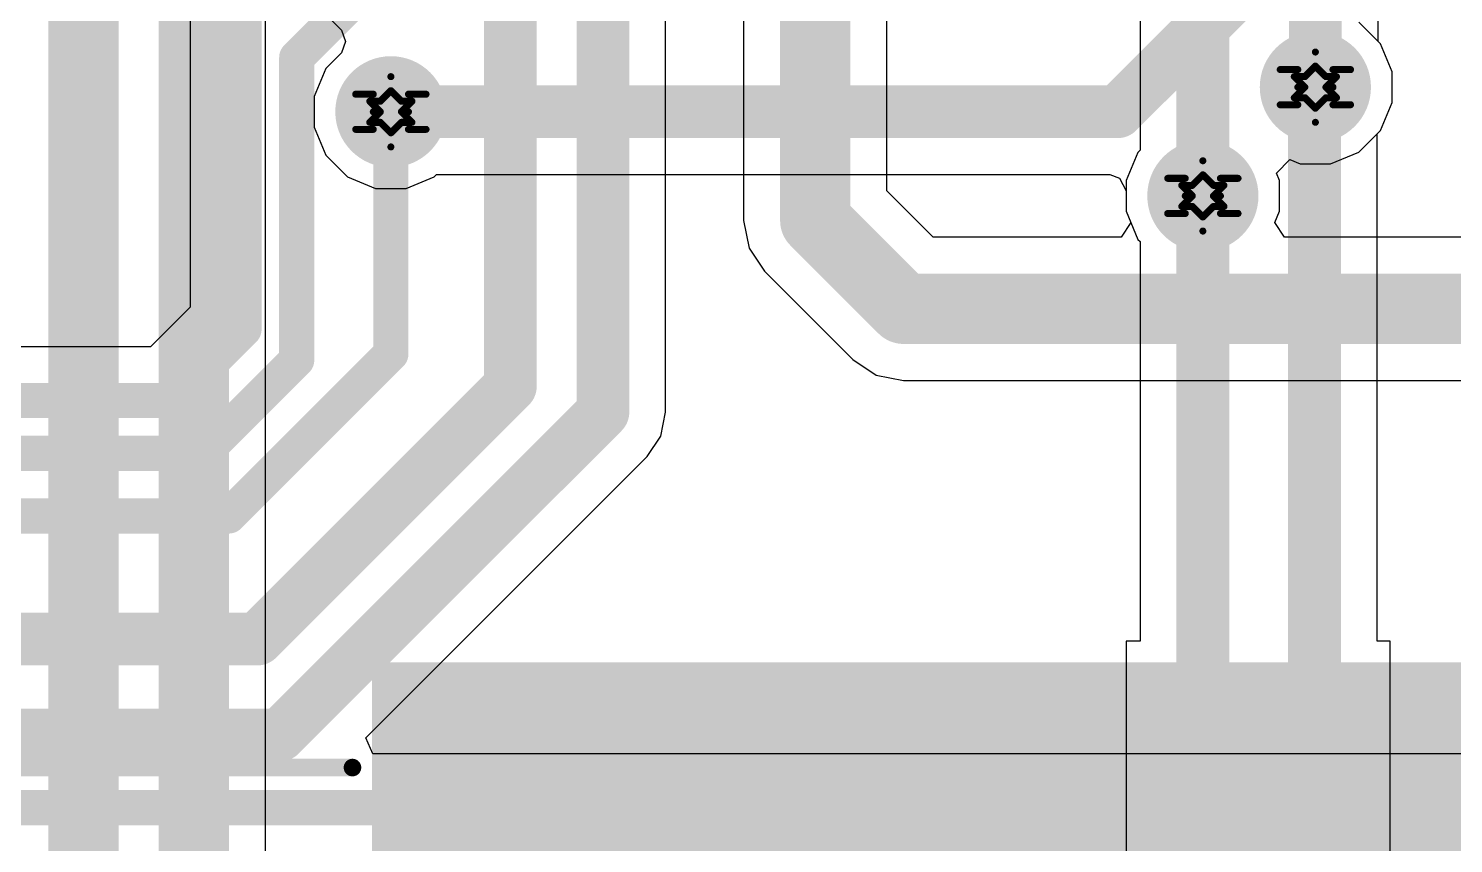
# Model space of a CAD drawing. Header units: inches. Extents: x -18 to 237, y -41 to 211.
# Drawn here: x 54.46 to 64.75, y 53.77 to 59.66 of the extents above; entities that cross this region are included whole.
import ezdxf

# ---------------------------------------------------------------- set-up
doc = ezdxf.new("R2010")
doc.units = ezdxf.units.IN
for name, color, linetype in [('Bottom Layer', 5, 'Continuous'), ('Bottom Solder', 6, 'Continuous'), ('Drill Drawing', 1, 'Continuous'), ('Top Layer', 1, 'Continuous'), ('Top Overlay', 2, 'Continuous'), ('Top Paste', 8, 'Continuous'), ('Top Solder', 216, 'Continuous'), ('Via Holes', 16, 'Continuous')]:
    doc.layers.add(name, color=color, linetype=linetype)

# ---------------------------------------------------------------- blocks, each defined once
blk = doc.blocks.new('91304_99_052R2_105')
at = {"layer": 'Top Layer'}
for points in [[(-1.89999874, -5.099997419999999), (-2.49999754, -5.099997419999999), (-2.49999754, -3.09999634), (-1.89999874, -3.09999634)], [(-1.0999978, -5.099997419999999), (-1.6999966, -5.099997419999999), (-1.6999966, -3.09999634), (-1.0999978, -3.09999634)], [(-0.2999994000000001, -5.099997419999999), (-0.8999982000000001, -5.099997419999999), (-0.8999981999999997, -3.09999634), (-0.2999993999999999, -3.09999634)], [(0.5000015399999999, -5.099997419999999), (-0.0999972600000001, -5.099997419999999), (-0.0999972599999999, -3.09999634), (0.5000015400000002, -3.09999634)], [(1.29999994, -5.099997419999999), (0.7000011399999998, -5.099997419999999), (0.7000011400000001, -3.09999634), (1.29999994, -3.09999634)], [(2.10000088, -5.099997419999999), (1.50000208, -5.099997419999999), (1.50000208, -3.09999634), (2.10000088, -3.09999634)], [(2.90000182, -5.099997419999999), (2.30000302, -5.099997419999999), (2.30000302, -3.09999634), (2.90000182, -3.09999634)], [(3.70000022, -5.099997419999999), (3.10000142, -5.099997419999999), (3.10000142, -3.09999634), (3.70000022, -3.09999634)], [(4.50000116, -5.099997419999999), (3.90000236, -5.099997419999999), (3.90000236, -3.09999634), (4.50000116, -3.09999634)], [(5.300002099999999, -5.099997419999999), (4.7000033, -5.099997419999999), (4.7000033, -3.09999634), (5.300002099999999, -3.09999634)]]:
    blk.add_hatch(color=1, dxfattribs=at).paths.add_polyline_path(points)
at = {"layer": 'Top Paste'}
for points in [[(-1.89999874, -5.099997419999999), (-2.49999754, -5.099997419999999), (-2.49999754, -3.09999634), (-1.89999874, -3.09999634)], [(-1.0999978, -5.099997419999999), (-1.6999966, -5.099997419999999), (-1.6999966, -3.09999634), (-1.0999978, -3.09999634)], [(-0.2999994000000001, -5.099997419999999), (-0.8999982000000001, -5.099997419999999), (-0.8999981999999997, -3.09999634), (-0.2999993999999999, -3.09999634)], [(0.5000015399999999, -5.099997419999999), (-0.0999972600000001, -5.099997419999999), (-0.0999972599999999, -3.09999634), (0.5000015400000002, -3.09999634)], [(1.29999994, -5.099997419999999), (0.7000011399999998, -5.099997419999999), (0.7000011400000001, -3.09999634), (1.29999994, -3.09999634)], [(2.10000088, -5.099997419999999), (1.50000208, -5.099997419999999), (1.50000208, -3.09999634), (2.10000088, -3.09999634)], [(2.90000182, -5.099997419999999), (2.30000302, -5.099997419999999), (2.30000302, -3.09999634), (2.90000182, -3.09999634)], [(3.70000022, -5.099997419999999), (3.10000142, -5.099997419999999), (3.10000142, -3.09999634), (3.70000022, -3.09999634)], [(4.50000116, -5.099997419999999), (3.90000236, -5.099997419999999), (3.90000236, -3.09999634), (4.50000116, -3.09999634)], [(5.300002099999999, -5.099997419999999), (4.7000033, -5.099997419999999), (4.7000033, -3.09999634), (5.300002099999999, -3.09999634)]]:
    blk.add_hatch(color=8, dxfattribs=at).paths.add_polyline_path(points)
at = {"layer": 'Top Solder'}
for points in [[(-1.79839874, -5.20159742), (-2.60159754, -5.20159742), (-2.60159754, -2.99839634), (-1.79839874, -2.99839634)], [(-0.9983978000000001, -5.20159742), (-1.8015966, -5.20159742), (-1.8015966, -2.99839634), (-0.9983977999999998, -2.99839634)], [(-0.1983994000000001, -5.20159742), (-1.0015982, -5.20159742), (-1.0015982, -2.99839634), (-0.1983993999999998, -2.99839634)], [(0.6016015399999998, -5.20159742), (-0.2015972600000001, -5.20159742), (-0.2015972599999999, -2.99839634), (0.6016015400000002, -2.99839634)], [(1.40159994, -5.20159742), (0.5984011399999998, -5.20159742), (0.5984011400000001, -2.99839634), (1.40159994, -2.99839634)], [(2.20160088, -5.20159742), (1.39840208, -5.20159742), (1.39840208, -2.99839634), (2.20160088, -2.99839634)], [(3.00160182, -5.20159742), (2.19840302, -5.20159742), (2.19840302, -2.99839634), (3.00160182, -2.99839634)], [(3.80160022, -5.20159742), (2.99840142, -5.20159742), (2.99840142, -2.99839634), (3.80160022, -2.99839634)], [(4.60160116, -5.20159742), (3.798402359999999, -5.20159742), (3.798402359999999, -2.99839634), (4.60160116, -2.99839634)], [(5.4016021, -5.20159742), (4.598403299999999, -5.20159742), (4.598403299999999, -2.99839634), (5.4016021, -2.99839634)]]:
    blk.add_hatch(color=216, dxfattribs=at).paths.add_polyline_path(points)
at = {"layer": 'Top Overlay', "const_width": 0.127}
blk.add_lwpolyline([(-5.6896, -3.759197459999999), (-2.7432, -3.759197459999999)], dxfattribs=at)
at = {"layer": 'Top Overlay', "const_width": 0.0635}
blk.add_lwpolyline([(-2.77495, -3.759197459999999, 1), (-2.71145, -3.759197459999999, 1)], format="xyb", close=True, dxfattribs=at)

msp = doc.modelspace()

# ---------------------------------------------------------------- hatches: boundary and pattern name
at = {"layer": 'Bottom Layer'}
h = msp.add_hatch(color=5, dxfattribs=at)
edge = h.paths.add_edge_path()
edge.add_arc((63.75400507999999, 59.23579974), 0.2999994, 0, 360)
h = msp.add_hatch(color=5, dxfattribs=at)
edge = h.paths.add_edge_path()
edge.add_arc((57.07539003999999, 59.05799974), 0.2999994, 0, 360)
h = msp.add_hatch(color=5, dxfattribs=at)
edge = h.paths.add_edge_path()
edge.add_arc((62.94120254, 58.45008884), 0.2999994, 0, 360)
at = {"layer": 'Bottom Solder'}
h = msp.add_hatch(color=6, dxfattribs=at)
edge = h.paths.add_edge_path()
edge.add_arc((63.75400507999999, 59.23579974), 0.4015993999999999, 0, 360)
h = msp.add_hatch(color=6, dxfattribs=at)
edge = h.paths.add_edge_path()
edge.add_arc((57.07539003999999, 59.05799974), 0.4015993999999999, 0, 360)
h = msp.add_hatch(color=6, dxfattribs=at)
edge = h.paths.add_edge_path()
edge.add_arc((62.94120254, 58.45008884), 0.4015993999999999, 0, 360)
at = {"layer": 'Top Layer'}
h = msp.add_hatch(color=1, dxfattribs=at)
edge = h.paths.add_edge_path()
edge.add_arc((63.75400507999999, 59.23579974), 0.2999994, 0, 360)
h = msp.add_hatch(color=1, dxfattribs=at)
edge = h.paths.add_edge_path()
edge.add_arc((57.07539003999999, 59.05799974), 0.2999994, 0, 360)
h = msp.add_hatch(color=1, dxfattribs=at)
edge = h.paths.add_edge_path()
edge.add_arc((62.94120254, 58.45008884), 0.2999994, 0, 360)
at = {"layer": 'Top Solder'}
h = msp.add_hatch(color=216, dxfattribs=at)
edge = h.paths.add_edge_path()
edge.add_arc((63.75400507999999, 59.23579974), 0.4015993999999999, 0, 360)
h = msp.add_hatch(color=216, dxfattribs=at)
edge = h.paths.add_edge_path()
edge.add_arc((57.07539003999999, 59.05799974), 0.4015993999999999, 0, 360)
h = msp.add_hatch(color=216, dxfattribs=at)
edge = h.paths.add_edge_path()
edge.add_arc((62.94120254, 58.45008884), 0.4015993999999999, 0, 360)
at = {"layer": 'Via Holes'}
h = msp.add_hatch(color=7, dxfattribs=at)
edge = h.paths.add_edge_path()
edge.add_arc((63.75400507999999, 59.23579974), 0.1499997, 0, 360)
h = msp.add_hatch(color=7, dxfattribs=at)
edge = h.paths.add_edge_path()
edge.add_arc((57.07539003999999, 59.05799974), 0.1499997, 0, 360)
h = msp.add_hatch(color=7, dxfattribs=at)
edge = h.paths.add_edge_path()
edge.add_arc((62.94120254, 58.45008884), 0.1499997, 0, 360)

# ---------------------------------------------------------------- linework, layer by layer
at = {"layer": 'Bottom Layer'}
for p, q in [((64.20721219999999, 59.56606578), (64.20721219999999, 75.65181974)), ((59.0604102, 56.88762054), (59.0604102, 72.69773369999999)), ((62.48799287999999, 71.9357337), (62.48799287999999, 58.78035233999999)), ((59.6232488, 60.71197407999999), (59.6232488, 58.27182655999999)), ((60.65915224, 58.4863702), (60.65915224, 60.71197407999999)), ((55.62585268, 60.02892744), (55.62585268, 57.64614581999999)), ((64.22366378, 59.54961419999999), (64.20721219999999, 59.56606578)), ((64.30800448, 59.34599763999999), (64.22366378, 59.54961419999999)), ((64.30800448, 59.12560183999999), (64.30800448, 59.34599763999999)), ((64.22366378, 58.92198528), (64.30800448, 59.12560183999999)), ((64.06781954, 58.76614103999999), (64.22366378, 58.92198528)), ((62.48799287999999, 58.78035233999999), (62.47154384, 58.7639033)), ((62.47154384, 58.7639033), (62.38720314, 58.56028674)), ((63.47240036, 58.61533361999999), (63.56960362, 58.71253687999999)), ((63.56960362, 58.71253687999999), (63.64380718, 58.68180034)), ((63.64380718, 58.68180034), (63.86420298, 58.68180034)), ((63.86420298, 58.68180034), (64.06781954, 58.76614103999999)), ((63.49520194, 58.56028674), (63.47240036, 58.61533361999999)), ((60.99326383999999, 58.1522586), (60.65915224, 58.4863702)), ((62.38720314, 58.56028674), (62.38720314, 58.33989093999999)), ((63.49520194, 58.33989093999999), (63.49520194, 58.56028674)), ((59.6232488, 58.27182655999999), (59.66267467999999, 58.07361512)), ((62.38720314, 58.33989093999999), (62.42118325999999, 58.25785655999999)), ((63.46122182, 58.25785655999999), (63.49520194, 58.33989093999999)), ((62.42118325999999, 58.25785655999999), (62.3506246, 58.1522586)), ((63.53178047999999, 58.1522586), (63.46122182, 58.25785655999999)), ((59.66267467999999, 58.07361512), (59.77495283999999, 57.90557888)), ((62.3506246, 58.1522586), (60.99326383999999, 58.1522586)), ((66.0157557, 58.1522586), (63.53178047999999, 58.1522586)), ((59.77495283999999, 57.90557888), (60.41247251999999, 57.2680592)), ((55.62585268, 57.64614581999999), (55.3396404, 57.35993354)), ((55.3396404, 57.35993354), (47.98432872, 57.35993354)), ((60.41247251999999, 57.2680592), (60.58050622, 57.15578104)), ((60.58050622, 57.15578104), (60.7787202, 57.11635516)), ((60.7787202, 57.11635516), (65.43552317999999, 57.11635516)), ((59.02591191999999, 56.7141868), (59.0604102, 56.88762054)), ((58.92766979999999, 56.56715382), (59.02591191999999, 56.7141868)), ((56.89562916, 54.53511318), (58.92766217999999, 56.56714874)), ((58.92766217999999, 56.56714874), (58.92766979999999, 56.56715382)), ((56.94423205999999, 54.41778041999999), (56.89562916, 54.53511318)), ((66.06321559999999, 54.41778041999999), (56.94423205999999, 54.41778041999999))]:
    msp.add_line(p, q, dxfattribs=at)
for points, const_width in [([(63.75400507999999, 59.23579974), (63.75400507999999, 75.98208577999999)], 0.3809999999999999), ([(57.93890368, 57.07538242), (57.93890368, 75.04170158)], 0.3809999999999999), ([(58.60720307999999, 56.88762054), (58.60720307999999, 73.02799974)], 0.3809999999999999), ([(62.9412, 58.45009138), (62.9412, 72.26599974)], 0.3809999999999999), ([(60.14120052, 58.27182655999999), (60.14120052, 60.9092)], 0.508), ([(56.01431774, 57.48523935999999), (56.01431774, 60.02892744)], 0.254), ([(56.39531774, 59.44962709999999), (57.01969038, 60.07399974)], 0.254), ([(56.39531774, 57.26439144), (56.39531774, 59.44962709999999)], 0.254), ([(57.07539003999999, 57.30836645999999), (57.07539003999999, 59.05799974)], 0.254), ([(62.9412, 58.45009138), (62.94120254, 58.45008884)], 0.3809999999999999), ([(60.14120052, 58.27182655999999), (60.7787202, 57.63430687999999)], 0.508), ([(60.7787202, 57.63430687999999), (66.23029934, 57.63430687999999)], 0.508), ([(55.50054685999999, 56.97146848), (56.01431774, 57.48523935999999)], 0.254), ([(55.72139478, 56.59046847999999), (56.39531774, 57.26439144)], 0.254), ([(55.90431541999999, 56.13729184), (57.07539003999999, 57.30836645999999)], 0.254), ([(56.111521, 55.24799974), (57.93890368, 57.07538242)], 0.3809999999999999), ([(47.69747382, 56.97146848), (55.50054685999999, 56.97146848)], 0.254), ([(56.27447469999999, 54.55489216), (58.60720307999999, 56.88762054)], 0.3809999999999999), ([(47.92822774, 56.59046847999999), (55.72139478, 56.59046847999999)], 0.254), ([(48.13049302, 56.13729184), (55.90431541999999, 56.13729184)], 0.254), ([(49.34120179999999, 55.24799974), (56.111521, 55.24799974)], 0.3809999999999999), ([(48.98392286, 54.55489216), (56.27447469999999, 54.55489216)], 0.3809999999999999), ([(46.74406957999999, 54.02931536000001), (66.22412206, 54.02931536000001)], 0.254)]:
    msp.add_lwpolyline(points, dxfattribs=dict(at, const_width=const_width))
for points, const_width in [([(56.33181774, 59.44962709999999, 1), (56.45881773999999, 59.44962709999999, 1)], 0.127), ([(56.33181774, 59.44962709999999, 1), (56.45881773999999, 59.44962709999999, 1)], 0.127), ([(63.65875508, 59.23579974, 1), (63.84925508, 59.23579974, 1)], 0.1905), ([(57.01189004, 59.05799974, 1), (57.13889003999999, 59.05799974, 1)], 0.127), ([(62.84594999999999, 58.45009138, 1), (63.03644999999999, 58.45009138, 1)], 0.1905), ([(62.84594999999999, 58.45009138, 1), (63.03644999999999, 58.45009138, 1)], 0.1905), ([(62.84595253999999, 58.45008884, 1), (63.03645254, 58.45008884, 1)], 0.1905), ([(60.01420052, 58.27182655999999, 1), (60.26820051999999, 58.27182655999999, 1)], 0.254), ([(60.01420052, 58.27182655999999, 1), (60.26820051999999, 58.27182655999999, 1)], 0.254), ([(60.65172019999999, 57.63430687999999, 1), (60.9057202, 57.63430687999999, 1)], 0.254), ([(60.65172019999999, 57.63430687999999, 1), (60.9057202, 57.63430687999999, 1)], 0.254), ([(55.95081773999999, 57.48523935999999, 1), (56.07781774, 57.48523935999999, 1)], 0.127), ([(55.95081773999999, 57.48523935999999, 1), (56.07781774, 57.48523935999999, 1)], 0.127), ([(56.33181774, 57.26439144, 1), (56.45881773999999, 57.26439144, 1)], 0.127), ([(56.33181774, 57.26439144, 1), (56.45881773999999, 57.26439144, 1)], 0.127), ([(57.01189004, 57.30836645999999, 1), (57.13889003999999, 57.30836645999999, 1)], 0.127), ([(57.01189004, 57.30836645999999, 1), (57.13889003999999, 57.30836645999999, 1)], 0.127), ([(57.84365368, 57.07538242, 1), (58.03415368, 57.07538242, 1)], 0.1905), ([(57.84365368, 57.07538242, 1), (58.03415368, 57.07538242, 1)], 0.1905), ([(55.43704686, 56.97146848, 1), (55.56404685999999, 56.97146848, 1)], 0.127), ([(55.43704686, 56.97146848, 1), (55.56404685999999, 56.97146848, 1)], 0.127), ([(58.51195308, 56.88762054, 1), (58.70245308, 56.88762054, 1)], 0.1905), ([(58.51195308, 56.88762054, 1), (58.70245308, 56.88762054, 1)], 0.1905), ([(55.65789478, 56.59046847999999, 1), (55.78489477999999, 56.59046847999999, 1)], 0.127), ([(55.65789478, 56.59046847999999, 1), (55.78489477999999, 56.59046847999999, 1)], 0.127), ([(55.84081541999999, 56.13729184, 1), (55.96781542, 56.13729184, 1)], 0.127), ([(55.84081541999999, 56.13729184, 1), (55.96781542, 56.13729184, 1)], 0.127), ([(56.016271, 55.24799974, 1), (56.206771, 55.24799974, 1)], 0.1905), ([(56.016271, 55.24799974, 1), (56.206771, 55.24799974, 1)], 0.1905), ([(56.1792247, 54.55489216, 1), (56.3697247, 54.55489216, 1)], 0.1905), ([(56.1792247, 54.55489216, 1), (56.3697247, 54.55489216, 1)], 0.1905)]:
    msp.add_lwpolyline(points, format="xyb", close=True, dxfattribs=dict(at, const_width=const_width))
at = {"layer": 'Drill Drawing', "const_width": 0.0508}
for points in [[(63.62700508, 59.36279974), (63.75400507999999, 59.48979974)], [(63.75400507999999, 59.48979974), (63.88100507999999, 59.36279974)], [(63.67780507999999, 59.31199973999999), (63.75400507999999, 59.38819974)], [(63.75400507999999, 59.38819974), (63.83020508, 59.31199973999999)], [(56.94839004, 59.18499973999999), (57.07539003999999, 59.31199973999999)], [(57.07539003999999, 59.31199973999999), (57.20239004, 59.18499973999999)], [(63.50000508, 59.36279974), (63.62700508, 59.23579974)], [(63.50000508, 59.36279974), (63.62700508, 59.36279974)], [(63.60160508, 59.31199973999999), (63.67780507999999, 59.23579974)], [(63.60160508, 59.31199973999999), (63.67780507999999, 59.31199973999999)], [(63.83020508, 59.31199973999999), (63.90640508, 59.31199973999999)], [(63.83020508, 59.23579974), (63.90640508, 59.31199973999999)], [(63.88100507999999, 59.36279974), (64.00800508, 59.36279974)], [(63.88100507999999, 59.23579974), (64.00800508, 59.36279974)], [(56.82139003999999, 59.18499973999999), (56.94839004, 59.05799974)], [(56.82139003999999, 59.18499973999999), (56.94839004, 59.18499973999999)], [(56.99919003999999, 59.13419974), (57.07539003999999, 59.21039973999999)], [(57.07539003999999, 59.21039973999999), (57.15159004, 59.13419974)], [(57.20239004, 59.18499973999999), (57.32939003999999, 59.18499973999999)], [(57.20239004, 59.05799974), (57.32939003999999, 59.18499973999999)], [(63.50000508, 59.10879973999999), (63.62700508, 59.23579974)], [(63.60160508, 59.15959974), (63.67780507999999, 59.23579974)], [(63.83020508, 59.23579974), (63.90640508, 59.15959974)], [(63.88100507999999, 59.23579974), (64.00800508, 59.10879973999999)], [(56.92299003999999, 59.13419974), (56.99919003999999, 59.05799974)], [(56.92299003999999, 59.13419974), (56.99919003999999, 59.13419974)], [(57.15159004, 59.13419974), (57.22779004, 59.13419974)], [(57.15159004, 59.05799974), (57.22779004, 59.13419974)], [(63.50000508, 59.10879973999999), (63.62700508, 59.10879973999999)], [(63.60160508, 59.15959974), (63.67780507999999, 59.15959974)], [(63.62700508, 59.10879973999999), (63.75400507999999, 58.98179973999999)], [(63.67780507999999, 59.15959974), (63.75400507999999, 59.08339974)], [(63.75400507999999, 59.08339974), (63.83020508, 59.15959974)], [(63.75400507999999, 58.98179973999999), (63.88100507999999, 59.10879973999999)], [(63.83020508, 59.15959974), (63.90640508, 59.15959974)], [(63.88100507999999, 59.10879973999999), (64.00800508, 59.10879973999999)], [(56.82139003999999, 58.93099974), (56.94839004, 59.05799974)], [(56.92299003999999, 58.98179973999999), (56.99919003999999, 59.05799974)], [(56.92299003999999, 58.98179973999999), (56.99919003999999, 58.98179973999999)], [(56.99919003999999, 58.98179973999999), (57.07539003999999, 58.90559973999999)], [(57.07539003999999, 58.90559973999999), (57.15159004, 58.98179973999999)], [(57.15159004, 59.05799974), (57.22779004, 58.98179973999999)], [(57.15159004, 58.98179973999999), (57.22779004, 58.98179973999999)], [(57.20239004, 59.05799974), (57.32939003999999, 58.93099974)], [(56.82139003999999, 58.93099974), (56.94839004, 58.93099974)], [(56.94839004, 58.93099974), (57.07539003999999, 58.80399973999999)], [(57.07539003999999, 58.80399973999999), (57.20239004, 58.93099974)], [(57.20239004, 58.93099974), (57.32939003999999, 58.93099974)], [(62.81420254, 58.57708883999999), (62.94120254, 58.70408883999999)], [(62.94120254, 58.70408883999999), (63.06820253999999, 58.57708883999999)], [(62.68720253999999, 58.57708883999999), (62.81420254, 58.45008884)], [(62.68720253999999, 58.57708883999999), (62.81420254, 58.57708883999999)], [(62.86500253999999, 58.52628884), (62.94120254, 58.60248883999999)], [(62.94120254, 58.60248883999999), (63.01740254, 58.52628884)], [(63.06820253999999, 58.57708883999999), (63.19520253999999, 58.57708883999999)], [(63.06820253999999, 58.45008884), (63.19520253999999, 58.57708883999999)], [(62.68720253999999, 58.32308884), (62.81420254, 58.45008884)], [(62.78880253999999, 58.52628884), (62.86500253999999, 58.45008884)], [(62.78880253999999, 58.52628884), (62.86500253999999, 58.52628884)], [(62.78880253999999, 58.37388883999999), (62.86500253999999, 58.45008884)], [(63.01740254, 58.52628884), (63.09360253999999, 58.52628884)], [(63.01740254, 58.45008884), (63.09360253999999, 58.52628884)], [(63.01740254, 58.45008884), (63.09360253999999, 58.37388883999999)], [(63.06820253999999, 58.45008884), (63.19520253999999, 58.32308884)], [(62.78880253999999, 58.37388883999999), (62.86500253999999, 58.37388883999999)], [(62.86500253999999, 58.37388883999999), (62.94120254, 58.29768883999999)], [(62.94120254, 58.29768883999999), (63.01740254, 58.37388883999999)], [(63.01740254, 58.37388883999999), (63.09360253999999, 58.37388883999999)], [(62.68720253999999, 58.32308884), (62.81420254, 58.32308884)], [(62.81420254, 58.32308884), (62.94120254, 58.19608883999999)], [(62.94120254, 58.19608883999999), (63.06820253999999, 58.32308884)], [(63.06820253999999, 58.32308884), (63.19520253999999, 58.32308884)]]:
    msp.add_lwpolyline(points, dxfattribs=at)
at = {"layer": 'Drill Drawing', "const_width": 0.0254}
for points in [[(63.74130508, 59.48979974, 1), (63.76670508, 59.48979974, 1)], [(63.74130508, 59.48979974, 1), (63.76670508, 59.48979974, 1)], [(63.74130508, 59.38819974, 1), (63.76670508, 59.38819974, 1)], [(63.74130508, 59.38819974, 1), (63.76670508, 59.38819974, 1)], [(57.06269003999999, 59.31199973999999, 1), (57.08809004, 59.31199973999999, 1)], [(57.06269003999999, 59.31199973999999, 1), (57.08809004, 59.31199973999999, 1)], [(63.48730508, 59.36279974, 1), (63.51270507999999, 59.36279974, 1)], [(63.48730508, 59.36279974, 1), (63.51270507999999, 59.36279974, 1)], [(63.58890508, 59.31199973999999, 1), (63.61430507999999, 59.31199973999999, 1)], [(63.58890508, 59.31199973999999, 1), (63.61430507999999, 59.31199973999999, 1)], [(63.61430507999999, 59.36279974, 1), (63.63970508, 59.36279974, 1)], [(63.61430507999999, 59.36279974, 1), (63.63970508, 59.36279974, 1)], [(63.66510508, 59.31199973999999, 1), (63.69050507999999, 59.31199973999999, 1)], [(63.66510508, 59.31199973999999, 1), (63.69050507999999, 59.31199973999999, 1)], [(63.81750507999999, 59.31199973999999, 1), (63.84290508, 59.31199973999999, 1)], [(63.81750507999999, 59.31199973999999, 1), (63.84290508, 59.31199973999999, 1)], [(63.86830508, 59.36279974, 1), (63.89370508, 59.36279974, 1)], [(63.86830508, 59.36279974, 1), (63.89370508, 59.36279974, 1)], [(63.89370508, 59.31199973999999, 1), (63.91910507999999, 59.31199973999999, 1)], [(63.89370508, 59.31199973999999, 1), (63.91910507999999, 59.31199973999999, 1)], [(63.99530507999999, 59.36279974, 1), (64.02070508, 59.36279974, 1)], [(63.99530507999999, 59.36279974, 1), (64.02070508, 59.36279974, 1)], [(56.80869004, 59.18499973999999, 1), (56.83409003999999, 59.18499973999999, 1)], [(56.80869004, 59.18499973999999, 1), (56.83409003999999, 59.18499973999999, 1)], [(56.93569004, 59.18499973999999, 1), (56.96109003999999, 59.18499973999999, 1)], [(56.93569004, 59.18499973999999, 1), (56.96109003999999, 59.18499973999999, 1)], [(57.06269003999999, 59.21039973999999, 1), (57.08809004, 59.21039973999999, 1)], [(57.06269003999999, 59.21039973999999, 1), (57.08809004, 59.21039973999999, 1)], [(57.18969004, 59.18499973999999, 1), (57.21509004, 59.18499973999999, 1)], [(57.18969004, 59.18499973999999, 1), (57.21509004, 59.18499973999999, 1)], [(57.31669004, 59.18499973999999, 1), (57.34209004, 59.18499973999999, 1)], [(57.31669004, 59.18499973999999, 1), (57.34209004, 59.18499973999999, 1)], [(63.61430507999999, 59.23579974, 1), (63.63970508, 59.23579974, 1)], [(63.61430507999999, 59.23579974, 1), (63.63970508, 59.23579974, 1)], [(63.66510508, 59.23579974, 1), (63.69050507999999, 59.23579974, 1)], [(63.66510508, 59.23579974, 1), (63.69050507999999, 59.23579974, 1)], [(63.81750507999999, 59.23579974, 1), (63.84290508, 59.23579974, 1)], [(63.81750507999999, 59.23579974, 1), (63.84290508, 59.23579974, 1)], [(63.86830508, 59.23579974, 1), (63.89370508, 59.23579974, 1)], [(63.86830508, 59.23579974, 1), (63.89370508, 59.23579974, 1)], [(56.91029004, 59.13419974, 1), (56.93569004, 59.13419974, 1)], [(56.91029004, 59.13419974, 1), (56.93569004, 59.13419974, 1)], [(56.98649004, 59.13419974, 1), (57.01189004, 59.13419974, 1)], [(56.98649004, 59.13419974, 1), (57.01189004, 59.13419974, 1)], [(57.13889003999999, 59.13419974, 1), (57.16429003999999, 59.13419974, 1)], [(57.13889003999999, 59.13419974, 1), (57.16429003999999, 59.13419974, 1)], [(57.21509004, 59.13419974, 1), (57.24049004, 59.13419974, 1)], [(57.21509004, 59.13419974, 1), (57.24049004, 59.13419974, 1)], [(63.48730508, 59.10879973999999, 1), (63.51270507999999, 59.10879973999999, 1)], [(63.48730508, 59.10879973999999, 1), (63.51270507999999, 59.10879973999999, 1)], [(63.58890508, 59.15959974, 1), (63.61430507999999, 59.15959974, 1)], [(63.58890508, 59.15959974, 1), (63.61430507999999, 59.15959974, 1)], [(63.61430507999999, 59.10879973999999, 1), (63.63970508, 59.10879973999999, 1)], [(63.61430507999999, 59.10879973999999, 1), (63.63970508, 59.10879973999999, 1)], [(63.66510508, 59.15959974, 1), (63.69050507999999, 59.15959974, 1)], [(63.66510508, 59.15959974, 1), (63.69050507999999, 59.15959974, 1)], [(63.74130508, 59.08339974, 1), (63.76670508, 59.08339974, 1)], [(63.74130508, 59.08339974, 1), (63.76670508, 59.08339974, 1)], [(63.81750507999999, 59.15959974, 1), (63.84290508, 59.15959974, 1)], [(63.81750507999999, 59.15959974, 1), (63.84290508, 59.15959974, 1)], [(63.86830508, 59.10879973999999, 1), (63.89370508, 59.10879973999999, 1)], [(63.86830508, 59.10879973999999, 1), (63.89370508, 59.10879973999999, 1)], [(63.89370508, 59.15959974, 1), (63.91910507999999, 59.15959974, 1)], [(63.89370508, 59.15959974, 1), (63.91910507999999, 59.15959974, 1)], [(63.99530507999999, 59.10879973999999, 1), (64.02070508, 59.10879973999999, 1)], [(63.99530507999999, 59.10879973999999, 1), (64.02070508, 59.10879973999999, 1)], [(56.91029004, 58.98179973999999, 1), (56.93569004, 58.98179973999999, 1)], [(56.91029004, 58.98179973999999, 1), (56.93569004, 58.98179973999999, 1)], [(56.93569004, 59.05799974, 1), (56.96109003999999, 59.05799974, 1)], [(56.93569004, 59.05799974, 1), (56.96109003999999, 59.05799974, 1)], [(56.98649004, 59.05799974, 1), (57.01189004, 59.05799974, 1)], [(56.98649004, 59.05799974, 1), (57.01189004, 59.05799974, 1)], [(56.98649004, 58.98179973999999, 1), (57.01189004, 58.98179973999999, 1)], [(56.98649004, 58.98179973999999, 1), (57.01189004, 58.98179973999999, 1)], [(57.13889003999999, 59.05799974, 1), (57.16429003999999, 59.05799974, 1)], [(57.13889003999999, 59.05799974, 1), (57.16429003999999, 59.05799974, 1)], [(57.13889003999999, 58.98179973999999, 1), (57.16429003999999, 58.98179973999999, 1)], [(57.13889003999999, 58.98179973999999, 1), (57.16429003999999, 58.98179973999999, 1)], [(57.18969004, 59.05799974, 1), (57.21509004, 59.05799974, 1)], [(57.18969004, 59.05799974, 1), (57.21509004, 59.05799974, 1)], [(57.21509004, 58.98179973999999, 1), (57.24049004, 58.98179973999999, 1)], [(57.21509004, 58.98179973999999, 1), (57.24049004, 58.98179973999999, 1)], [(63.74130508, 58.98179973999999, 1), (63.76670508, 58.98179973999999, 1)], [(63.74130508, 58.98179973999999, 1), (63.76670508, 58.98179973999999, 1)], [(56.80869004, 58.93099974, 1), (56.83409003999999, 58.93099974, 1)], [(56.80869004, 58.93099974, 1), (56.83409003999999, 58.93099974, 1)], [(56.93569004, 58.93099974, 1), (56.96109003999999, 58.93099974, 1)], [(56.93569004, 58.93099974, 1), (56.96109003999999, 58.93099974, 1)], [(57.06269003999999, 58.90559973999999, 1), (57.08809004, 58.90559973999999, 1)], [(57.06269003999999, 58.90559973999999, 1), (57.08809004, 58.90559973999999, 1)], [(57.18969004, 58.93099974, 1), (57.21509004, 58.93099974, 1)], [(57.18969004, 58.93099974, 1), (57.21509004, 58.93099974, 1)], [(57.31669004, 58.93099974, 1), (57.34209004, 58.93099974, 1)], [(57.31669004, 58.93099974, 1), (57.34209004, 58.93099974, 1)], [(57.06269003999999, 58.80399973999999, 1), (57.08809004, 58.80399973999999, 1)], [(57.06269003999999, 58.80399973999999, 1), (57.08809004, 58.80399973999999, 1)], [(62.92850254, 58.70408883999999, 1), (62.95390254, 58.70408883999999, 1)], [(62.92850254, 58.70408883999999, 1), (62.95390254, 58.70408883999999, 1)], [(62.67450254, 58.57708883999999, 1), (62.69990254, 58.57708883999999, 1)], [(62.67450254, 58.57708883999999, 1), (62.69990254, 58.57708883999999, 1)], [(62.80150253999999, 58.57708883999999, 1), (62.82690253999999, 58.57708883999999, 1)], [(62.80150253999999, 58.57708883999999, 1), (62.82690253999999, 58.57708883999999, 1)], [(62.92850254, 58.60248883999999, 1), (62.95390254, 58.60248883999999, 1)], [(62.92850254, 58.60248883999999, 1), (62.95390254, 58.60248883999999, 1)], [(63.05550254, 58.57708883999999, 1), (63.08090254, 58.57708883999999, 1)], [(63.05550254, 58.57708883999999, 1), (63.08090254, 58.57708883999999, 1)], [(63.18250254, 58.57708883999999, 1), (63.20790254, 58.57708883999999, 1)], [(63.18250254, 58.57708883999999, 1), (63.20790254, 58.57708883999999, 1)], [(62.77610254, 58.52628884, 1), (62.80150253999999, 58.52628884, 1)], [(62.77610254, 58.52628884, 1), (62.80150253999999, 58.52628884, 1)], [(62.80150253999999, 58.45008884, 1), (62.82690253999999, 58.45008884, 1)], [(62.80150253999999, 58.45008884, 1), (62.82690253999999, 58.45008884, 1)], [(62.85230254, 58.52628884, 1), (62.87770254, 58.52628884, 1)], [(62.85230254, 58.52628884, 1), (62.87770254, 58.52628884, 1)], [(62.85230254, 58.45008884, 1), (62.87770254, 58.45008884, 1)], [(62.85230254, 58.45008884, 1), (62.87770254, 58.45008884, 1)], [(63.00470254, 58.52628884, 1), (63.03010253999999, 58.52628884, 1)], [(63.00470254, 58.52628884, 1), (63.03010253999999, 58.52628884, 1)], [(63.00470254, 58.45008884, 1), (63.03010253999999, 58.45008884, 1)], [(63.00470254, 58.45008884, 1), (63.03010253999999, 58.45008884, 1)], [(63.05550254, 58.45008884, 1), (63.08090254, 58.45008884, 1)], [(63.05550254, 58.45008884, 1), (63.08090254, 58.45008884, 1)], [(63.08090254, 58.52628884, 1), (63.10630253999999, 58.52628884, 1)], [(63.08090254, 58.52628884, 1), (63.10630253999999, 58.52628884, 1)], [(62.77610254, 58.37388883999999, 1), (62.80150253999999, 58.37388883999999, 1)], [(62.77610254, 58.37388883999999, 1), (62.80150253999999, 58.37388883999999, 1)], [(62.85230254, 58.37388883999999, 1), (62.87770254, 58.37388883999999, 1)], [(62.85230254, 58.37388883999999, 1), (62.87770254, 58.37388883999999, 1)], [(63.00470254, 58.37388883999999, 1), (63.03010253999999, 58.37388883999999, 1)], [(63.00470254, 58.37388883999999, 1), (63.03010253999999, 58.37388883999999, 1)], [(63.08090254, 58.37388883999999, 1), (63.10630253999999, 58.37388883999999, 1)], [(63.08090254, 58.37388883999999, 1), (63.10630253999999, 58.37388883999999, 1)], [(62.67450254, 58.32308884, 1), (62.69990254, 58.32308884, 1)], [(62.67450254, 58.32308884, 1), (62.69990254, 58.32308884, 1)], [(62.80150253999999, 58.32308884, 1), (62.82690253999999, 58.32308884, 1)], [(62.80150253999999, 58.32308884, 1), (62.82690253999999, 58.32308884, 1)], [(62.92850254, 58.29768883999999, 1), (62.95390254, 58.29768883999999, 1)], [(62.92850254, 58.29768883999999, 1), (62.95390254, 58.29768883999999, 1)], [(63.05550254, 58.32308884, 1), (63.08090254, 58.32308884, 1)], [(63.05550254, 58.32308884, 1), (63.08090254, 58.32308884, 1)], [(63.18250254, 58.32308884, 1), (63.20790254, 58.32308884, 1)], [(63.18250254, 58.32308884, 1), (63.20790254, 58.32308884, 1)], [(62.92850254, 58.19608883999999, 1), (62.95390254, 58.19608883999999, 1)], [(62.92850254, 58.19608883999999, 1), (62.95390254, 58.19608883999999, 1)]]:
    msp.add_lwpolyline(points, format="xyb", close=True, dxfattribs=at)
at = {"layer": 'Top Layer'}
for p, q in [((56.16958793999999, 51.94323622), (56.16958793999999, 63.50237236)), ((56.60573134, 59.76018527999999), (56.71859624, 59.64732037999999)), ((56.71859624, 59.64732037999999), (56.7478037, 59.56599974)), ((64.22366378, 59.54961419999999), (64.06781954, 59.70545844)), ((56.7478037, 59.56599974), (56.71859624, 59.48467909999999)), ((64.30800448, 59.34599763999999), (64.22366378, 59.54961419999999)), ((56.71859624, 59.48467909999999), (56.60573134, 59.3718142)), ((56.60573134, 59.3718142), (56.52139064, 59.16819764)), ((64.30800448, 59.12560183999999), (64.30800448, 59.34599763999999)), ((56.52139064, 59.16819764), (56.52139064, 58.94780183999999)), ((64.22366378, 58.92198528), (64.30800448, 59.12560183999999)), ((56.52139064, 58.94780183999999), (56.60573134, 58.74418528)), ((64.20080886, 58.89913036), (64.22366378, 58.92198528)), ((64.20080886, 55.23248542), (64.20080886, 58.89913036)), ((56.60573134, 58.74418528), (56.76157558, 58.58834104)), ((56.76157558, 58.58834104), (56.96519214, 58.50400034)), ((57.18558793999999, 58.50400034), (57.3892045, 58.58834104)), ((57.3892045, 58.58834104), (57.40565608, 58.60479262)), ((57.40565608, 58.60479262), (62.26987037999999, 58.60479262)), ((62.26987037999999, 58.60479262), (62.33909554, 58.5785341)), ((62.33909554, 58.5785341), (62.38720314, 58.48763766)), ((56.96519214, 58.50400034), (57.18558793999999, 58.50400034)), ((62.38720314, 58.48763766), (62.38720314, 58.33989093999999)), ((62.38720314, 58.33989093999999), (62.47154384, 58.13627438)), ((62.47154384, 58.13627438), (62.48799542, 58.11982279999999)), ((62.48799542, 58.11982279999999), (62.48799542, 55.23248542)), ((62.48799542, 55.23248542), (62.3872006, 55.23248542)), ((62.3872006, 55.23248542), (62.3872006, 52.72448434)), ((64.29520034, 55.23248542), (64.20080886, 55.23248542)), ((64.29520034, 52.72448434), (64.29520034, 55.23248542))]:
    msp.add_line(p, q, dxfattribs=at)
for points, const_width in [([(54.85465534, 52.44165534), (54.85465534, 63.75393142)], 0.508), ([(55.65163622, 51.94323622), (55.65163622, 63.716916)], 0.508), ([(62.3251992, 59.05799974), (63.3411992, 60.07399974)], 0.3809999999999999), ([(63.74760173999999, 59.2293964), (63.75400507999999, 59.23579974)], 0.3809999999999999), ([(63.74760173999999, 53.98488567999999), (63.74760173999999, 59.2293964)], 0.3809999999999999), ([(57.07539003999999, 59.05799974), (62.3251992, 59.05799974)], 0.3809999999999999), ([(62.94120254, 53.97848742), (62.94120254, 58.45008884)], 0.3809999999999999), ([(62.9412, 53.97848488), (62.94120254, 53.97848742)], 0.3809999999999999), ([(63.74120093999999, 53.97848488), (63.74760173999999, 53.98488567999999)], 0.3809999999999999)]:
    msp.add_lwpolyline(points, dxfattribs=dict(at, const_width=const_width))
at = {"layer": 'Top Layer', "const_width": 0.1905}
for points in [[(63.65235173999999, 59.2293964, 1), (63.84285174, 59.2293964, 1)], [(63.65235173999999, 59.2293964, 1), (63.84285174, 59.2293964, 1)], [(63.65875508, 59.23579974, 1), (63.84925508, 59.23579974, 1)], [(56.98014003999999, 59.05799974, 1), (57.17064004, 59.05799974, 1)], [(62.22994919999999, 59.05799974, 1), (62.4204492, 59.05799974, 1)], [(62.22994919999999, 59.05799974, 1), (62.4204492, 59.05799974, 1)], [(62.84595253999999, 58.45008884, 1), (63.03645254, 58.45008884, 1)], [(62.84594999999999, 53.97848488, 1), (63.03644999999999, 53.97848488, 1)], [(62.84595253999999, 53.97848742, 1), (63.03645254, 53.97848742, 1)], [(62.84595253999999, 53.97848742, 1), (63.03645254, 53.97848742, 1)], [(63.64595094, 53.97848488, 1), (63.83645093999999, 53.97848488, 1)], [(63.65235173999999, 53.98488567999999, 1), (63.84285174, 53.98488567999999, 1)], [(63.65235173999999, 53.98488567999999, 1), (63.84285174, 53.98488567999999, 1)]]:
    msp.add_lwpolyline(points, format="xyb", close=True, dxfattribs=at)

# ---------------------------------------------------------------- block references
msp.add_blockref('91304_99_052R2_105', (59.54119918, 58.07848176))

doc.saveas('drawing.dxf')
